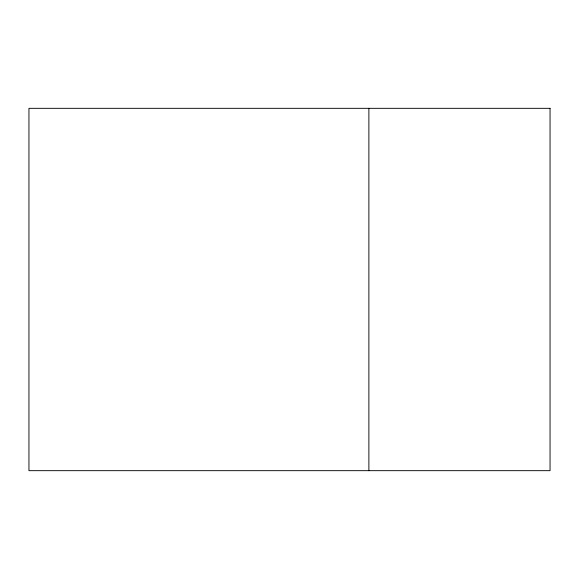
<?xml version="1.0" encoding="UTF-8"?>
<svg xmlns="http://www.w3.org/2000/svg" width="579" height="579" viewBox="0 0 579 579"><rect width="100%" height="100%" fill="white"/><g stroke="black" fill="none" stroke-linecap="round" stroke-linejoin="round"><path stroke-width="0.87" d="M368.881 108.331L368.881 470.669M550.05 108.331L28.95 108.331L28.95 470.669L550.05 470.669L550.05 108.331"/></g></svg>
